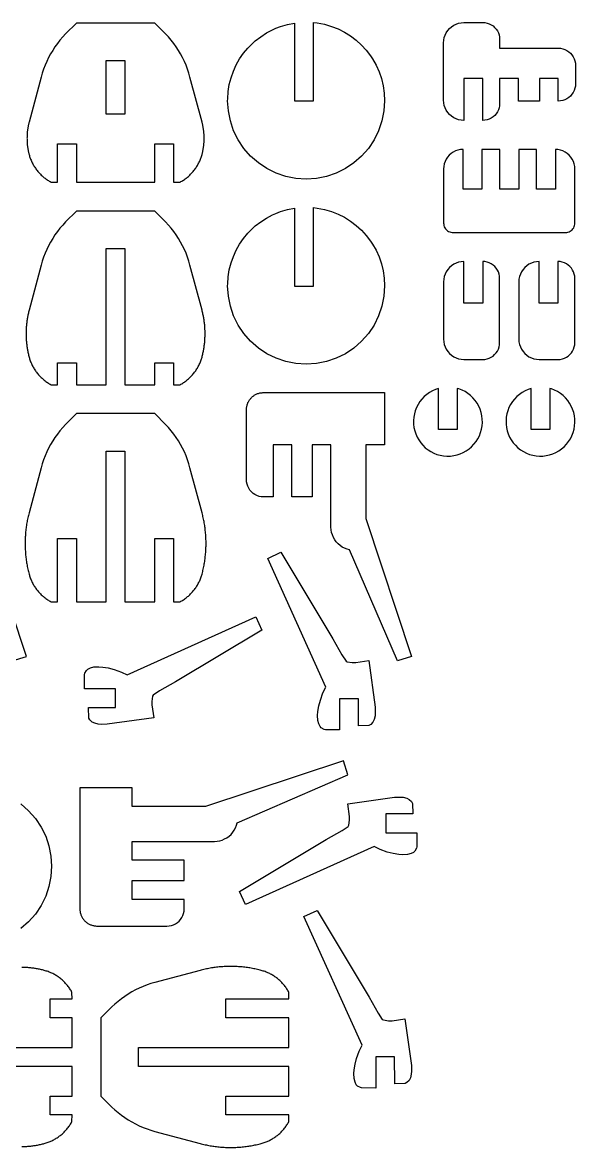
# Model space of a CAD drawing. Header units: millimetres. Extents: x -913 to 55, y -4 to 461.
# Drawn here: x -431.7 to -328.9, y 252.3 to 461.3 of the extents above; entities that cross this region are included whole.
import ezdxf

# ---------------------------------------------------------------- set-up
doc = ezdxf.new("R2010")
doc.units = ezdxf.units.MM
doc.header["$MEASUREMENT"] = 0
doc.layers.add('Inner_Cut', color=10, linetype='Continuous')

msp = doc.modelspace()

# ---------------------------------------------------------------- linework, layer by layer
for points in [[(-407.17, 431.67), (-407.17, 438.78), (-403.67, 438.78), (-403.67, 431.67), (-402.45, 431.67), (-402.29, 431.76), (-402.13, 431.85), (-401.97, 431.95), (-401.81, 432.05), (-401.65, 432.16), (-401.5, 432.26), (-401.35, 432.38), (-401.2, 432.49), (-401.06, 432.61), (-400.91, 432.73), (-400.77, 432.86), (-400.64, 432.98), (-400.5, 433.12), (-400.37, 433.25), (-400.24, 433.39), (-400.12, 433.53), (-400, 433.67), (-399.88, 433.81), (-399.76, 433.96), (-399.65, 434.11), (-399.54, 434.27), (-399.44, 434.42), (-399.34, 434.58), (-399.24, 434.74), (-399.15, 434.9), (-399.06, 435.07), (-398.97, 435.24), (-398.89, 435.4), (-398.81, 435.57), (-398.74, 435.75), (-398.66, 435.92), (-398.6, 436.1), (-398.54, 436.27), (-398.48, 436.45), (-398.42, 436.63), (-398.37, 436.81), (-398.34, 436.93), (-398.31, 437.06), (-398.28, 437.18), (-398.25, 437.3), (-398.23, 437.43), (-398.2, 437.55), (-398.18, 437.67), (-398.15, 437.8), (-398.13, 437.92), (-398.11, 438.05), (-398.09, 438.17), (-398.08, 438.3), (-398.06, 438.42), (-398.05, 438.55), (-398.03, 438.67), (-398.02, 438.8), (-398.01, 438.92), (-398, 439.05), (-398, 439.18), (-397.99, 439.3), (-397.99, 439.43), (-397.98, 439.56), (-397.98, 439.68), (-397.98, 439.81), (-397.98, 439.93), (-397.98, 440.06), (-397.99, 440.19), (-397.99, 440.31), (-398, 440.44), (-398, 440.57), (-398.01, 440.69), (-398.02, 440.82), (-398.03, 440.94), (-398.05, 441.07), (-398.06, 441.19), (-398.08, 441.32), (-398.09, 441.45), (-398.11, 441.57), (-398.13, 441.69), (-398.15, 441.82), (-398.18, 441.94), (-398.2, 442.07), (-398.23, 442.19), (-398.25, 442.32), (-398.28, 442.44), (-398.31, 442.56), (-398.34, 442.68), (-398.37, 442.81), (-400.61, 451.18), (-400.82, 451.93), (-401.07, 452.67), (-401.35, 453.39), (-401.66, 454.1), (-402, 454.8), (-402.36, 455.49), (-402.76, 456.15), (-403.19, 456.81), (-403.64, 457.44), (-404.12, 458.05), (-404.62, 458.64), (-405.15, 459.21), (-407.17, 461.23), (-421.73, 461.23), (-423.74, 459.21), (-424.27, 458.64), (-424.78, 458.05), (-425.26, 457.44), (-425.71, 456.81), (-426.13, 456.15), (-426.53, 455.49), (-426.9, 454.8), (-427.24, 454.1), (-427.55, 453.39), (-427.83, 452.67), (-428.07, 451.93), (-428.29, 451.18), (-430.52, 442.81), (-430.55, 442.68), (-430.59, 442.56), (-430.61, 442.44), (-430.64, 442.32), (-430.67, 442.19), (-430.69, 442.07), (-430.72, 441.94), (-430.74, 441.82), (-430.76, 441.69), (-430.78, 441.57), (-430.8, 441.45), (-430.82, 441.32), (-430.83, 441.19), (-430.85, 441.07), (-430.86, 440.94), (-430.87, 440.82), (-430.88, 440.69), (-430.89, 440.57), (-430.9, 440.44), (-430.9, 440.31), (-430.91, 440.19), (-430.91, 440.06), (-430.91, 439.93), (-430.92, 439.81), (-430.91, 439.68), (-430.91, 439.56), (-430.91, 439.43), (-430.9, 439.3), (-430.9, 439.18), (-430.89, 439.05), (-430.88, 438.92), (-430.87, 438.8), (-430.86, 438.67), (-430.85, 438.55), (-430.83, 438.42), (-430.82, 438.3), (-430.8, 438.17), (-430.78, 438.05), (-430.76, 437.92), (-430.74, 437.8), (-430.72, 437.67), (-430.69, 437.55), (-430.67, 437.43), (-430.64, 437.3), (-430.61, 437.18), (-430.59, 437.06), (-430.55, 436.93), (-430.52, 436.81), (-430.47, 436.63), (-430.42, 436.45), (-430.36, 436.27), (-430.3, 436.1), (-430.23, 435.92), (-430.16, 435.75), (-430.08, 435.57), (-430.01, 435.4), (-429.92, 435.24), (-429.84, 435.07), (-429.75, 434.9), (-429.65, 434.74), (-429.56, 434.58), (-429.46, 434.42), (-429.35, 434.27), (-429.24, 434.11), (-429.13, 433.96), (-429.02, 433.81), (-428.9, 433.67), (-428.78, 433.53), (-428.65, 433.39), (-428.52, 433.25), (-428.39, 433.12), (-428.26, 432.98), (-428.12, 432.86), (-427.98, 432.73), (-427.84, 432.61), (-427.69, 432.49), (-427.55, 432.38), (-427.39, 432.26), (-427.24, 432.16), (-427.09, 432.05), (-426.93, 431.95), (-426.77, 431.85), (-426.61, 431.76), (-426.44, 431.67), (-425.23, 431.67), (-425.23, 438.78), (-421.73, 438.78), (-421.73, 431.67)], [(-381.2, 461.23), (-381.2, 446.74), (-377.65, 446.74), (-377.65, 461.32), (-376.96, 461.24), (-375.61, 460.99), (-374.31, 460.61), (-373.06, 460.12), (-371.87, 459.52), (-370.75, 458.82), (-369.7, 458.02), (-368.72, 457.13), (-367.83, 456.16), (-367.03, 455.11), (-366.66, 454.55), (-366.01, 453.4), (-365.46, 452.18), (-365.02, 450.9), (-364.7, 449.58), (-364.5, 448.21), (-364.43, 446.8), (-364.56, 444.9), (-364.93, 443.03), (-365.54, 441.22), (-366.39, 439.51), (-367.45, 437.92), (-368.71, 436.49), (-370.14, 435.23), (-371.73, 434.17), (-373.44, 433.33), (-375.24, 432.71), (-377.12, 432.34), (-379.02, 432.22), (-380.92, 432.34), (-382.8, 432.71), (-384.6, 433.33), (-386.31, 434.17), (-387.9, 435.23), (-389.33, 436.49), (-390.59, 437.92), (-391.65, 439.51), (-392.5, 441.22), (-393.11, 443.03), (-393.48, 444.9), (-393.61, 446.8), (-393.6, 447.14), (-393.51, 448.48), (-393.3, 449.79), (-392.98, 451.06), (-392.54, 452.28), (-392.01, 453.45), (-391.38, 454.56), (-390.65, 455.6), (-389.84, 456.58), (-388.95, 457.49), (-388.47, 457.91), (-387.47, 458.69), (-386.4, 459.39), (-385.26, 459.99), (-384.67, 460.25), (-383.76, 460.6), (-382.5, 460.97)], [(-343.28, 445.07), (-343.46, 444.7), (-343.69, 444.36), (-343.96, 444.05), (-344.27, 443.77), (-344.62, 443.55), (-344.99, 443.36), (-345.38, 443.23), (-345.78, 443.15), (-346.19, 443.12), (-346.19, 450.9), (-349.69, 450.9), (-349.69, 443.12), (-350.18, 443.16), (-350.67, 443.25), (-351.14, 443.41), (-351.58, 443.63), (-351.99, 443.9), (-352.36, 444.23), (-352.69, 444.6), (-352.96, 445.01), (-353.18, 445.46), (-353.34, 445.92), (-353.44, 446.41), (-353.47, 446.9), (-353.47, 457.53), (-353.44, 458.03), (-353.34, 458.51), (-353.18, 458.98), (-352.96, 459.42), (-352.69, 459.84), (-352.36, 460.21), (-351.99, 460.54), (-351.58, 460.81), (-351.14, 461.03), (-350.67, 461.19), (-350.18, 461.29), (-349.69, 461.32), (-346.18, 461.32), (-345.77, 461.3), (-345.37, 461.22), (-344.98, 461.09), (-344.62, 460.91), (-344.27, 460.68), (-343.97, 460.41), (-343.7, 460.1), (-343.47, 459.76), (-343.28, 459.39), (-343.15, 459.01), (-343.07, 458.6), (-343.04, 458.19), (-343.04, 456.53), (-332.14, 456.55), (-331.73, 456.53), (-331.31, 456.45), (-330.92, 456.31), (-330.54, 456.13), (-330.19, 455.9), (-329.88, 455.62), (-329.6, 455.31), (-329.37, 454.96), (-329.19, 454.58), (-329.05, 454.19), (-328.97, 453.78), (-328.94, 453.36), (-328.94, 449.93), (-328.97, 449.51), (-329.05, 449.1), (-329.18, 448.7), (-329.37, 448.32), (-329.6, 447.98), (-329.88, 447.66), (-330.19, 447.38), (-330.54, 447.15), (-330.92, 446.97), (-331.31, 446.83), (-331.72, 446.75), (-332.14, 446.72), (-332.14, 450.9), (-335.64, 450.9), (-335.64, 446.72), (-339.54, 446.72), (-339.54, 450.9), (-343.04, 450.9), (-343.04, 446.27), (-343.07, 445.86), (-343.15, 445.46)], [(-330.56, 422.31), (-330.34, 422.36), (-330.12, 422.44), (-329.92, 422.54), (-329.73, 422.67), (-329.56, 422.83), (-329.41, 423), (-329.28, 423.19), (-329.18, 423.4), (-329.11, 423.62), (-329.07, 423.84), (-329.05, 424.07), (-329.05, 434.12), (-329.08, 434.59), (-329.18, 435.06), (-329.33, 435.51), (-329.54, 435.93), (-329.8, 436.32), (-330.11, 436.68), (-330.47, 436.99), (-330.86, 437.25), (-331.29, 437.46), (-331.73, 437.62), (-332.2, 437.71), (-332.67, 437.74), (-332.67, 430.33), (-336.17, 430.33), (-336.17, 437.74), (-339.5, 437.74), (-339.5, 430.33), (-343, 430.33), (-343, 437.74), (-346.35, 437.74), (-346.35, 430.33), (-349.85, 430.33), (-349.85, 437.74), (-350.32, 437.71), (-350.79, 437.62), (-351.24, 437.46), (-351.66, 437.25), (-352.05, 436.99), (-352.41, 436.68), (-352.72, 436.32), (-352.98, 435.93), (-353.19, 435.51), (-353.34, 435.06), (-353.44, 434.59), (-353.47, 434.12), (-353.47, 424.07), (-353.45, 423.83), (-353.4, 423.6), (-353.33, 423.38), (-353.22, 423.16), (-353.09, 422.97), (-352.93, 422.79), (-352.75, 422.64), (-352.55, 422.51), (-352.33, 422.41), (-352.11, 422.34), (-351.87, 422.3), (-351.63, 422.29)], [(-369.7, 423.63), (-368.72, 422.74), (-367.83, 421.76), (-367.03, 420.71), (-366.66, 420.16), (-366.01, 419), (-365.46, 417.78), (-365.02, 416.51), (-364.7, 415.18), (-364.5, 413.82), (-364.43, 412.41), (-364.56, 410.5), (-364.93, 408.63), (-365.54, 406.83), (-366.39, 405.11), (-367.45, 403.53), (-368.71, 402.09), (-370.14, 400.84), (-371.73, 399.78), (-373.44, 398.93), (-375.24, 398.32), (-377.12, 397.95), (-379.02, 397.82), (-380.92, 397.95), (-382.8, 398.32), (-384.6, 398.93), (-386.31, 399.78), (-387.9, 400.84), (-389.33, 402.09), (-390.59, 403.53), (-391.65, 405.11), (-392.5, 406.83), (-393.11, 408.63), (-393.48, 410.5), (-393.61, 412.41), (-393.6, 412.75), (-393.51, 414.09), (-393.3, 415.4), (-392.98, 416.66), (-392.54, 417.88), (-392.01, 419.05), (-391.38, 420.16), (-390.65, 421.21), (-389.84, 422.19), (-388.95, 423.09), (-388.47, 423.52), (-387.47, 424.3), (-386.4, 425), (-385.26, 425.6), (-384.67, 425.86), (-383.76, 426.21), (-382.5, 426.57), (-381.2, 426.83), (-381.2, 412.34), (-377.65, 412.34), (-377.65, 426.93), (-376.96, 426.85), (-375.61, 426.59), (-374.31, 426.22), (-373.06, 425.73), (-371.87, 425.13), (-370.75, 424.42)], [(-429.92, 397.6), (-429.84, 397.43), (-429.75, 397.27), (-429.65, 397.11), (-429.56, 396.95), (-429.46, 396.79), (-429.35, 396.63), (-429.24, 396.48), (-429.13, 396.33), (-429.02, 396.18), (-428.9, 396.03), (-428.78, 395.89), (-428.65, 395.75), (-428.52, 395.61), (-428.39, 395.48), (-428.26, 395.35), (-428.12, 395.22), (-427.98, 395.1), (-427.84, 394.97), (-427.69, 394.86), (-427.55, 394.74), (-427.39, 394.63), (-427.24, 394.52), (-427.09, 394.42), (-426.93, 394.31), (-426.77, 394.22), (-426.61, 394.12), (-426.44, 394.03), (-425.23, 394.03), (-425.23, 398.07), (-421.73, 398.07), (-421.73, 394.03), (-416.2, 394.03), (-416.2, 419.32), (-412.7, 419.32), (-412.7, 394.03), (-407.17, 394.03), (-407.17, 398.07), (-403.67, 398.07), (-403.67, 394.03), (-402.45, 394.03), (-402.29, 394.12), (-402.13, 394.22), (-401.97, 394.31), (-401.81, 394.42), (-401.65, 394.52), (-401.5, 394.63), (-401.35, 394.74), (-401.2, 394.86), (-401.06, 394.97), (-400.91, 395.1), (-400.77, 395.22), (-400.64, 395.35), (-400.5, 395.48), (-400.37, 395.61), (-400.24, 395.75), (-400.12, 395.89), (-400, 396.03), (-399.88, 396.18), (-399.76, 396.33), (-399.65, 396.48), (-399.54, 396.63), (-399.44, 396.79), (-399.34, 396.95), (-399.24, 397.11), (-399.15, 397.27), (-399.06, 397.43), (-398.97, 397.6), (-398.89, 397.77), (-398.81, 397.94), (-398.74, 398.11), (-398.66, 398.28), (-398.6, 398.46), (-398.54, 398.64), (-398.48, 398.81), (-398.42, 398.99), (-398.37, 399.17), (-398.33, 399.35), (-398.28, 399.53), (-398.24, 399.71), (-398.2, 399.89), (-398.16, 400.07), (-398.12, 400.24), (-398.09, 400.42), (-398.06, 400.6), (-398.03, 400.78), (-398, 400.97), (-397.97, 401.15), (-397.95, 401.33), (-397.92, 401.51), (-397.9, 401.69), (-397.88, 401.87), (-397.87, 402.06), (-397.85, 402.24), (-397.84, 402.42), (-397.83, 402.6), (-397.82, 402.79), (-397.81, 402.97), (-397.81, 403.15), (-397.8, 403.34), (-397.8, 403.52), (-397.8, 403.7), (-397.81, 403.88), (-397.81, 404.07), (-397.82, 404.25), (-397.83, 404.43), (-397.84, 404.62), (-397.85, 404.8), (-397.87, 404.98), (-397.88, 405.16), (-397.9, 405.35), (-397.92, 405.53), (-397.95, 405.71), (-397.97, 405.89), (-398, 406.07), (-398.03, 406.25), (-398.06, 406.43), (-398.09, 406.61), (-398.12, 406.79), (-398.16, 406.97), (-398.2, 407.15), (-398.24, 407.33), (-398.28, 407.51), (-398.33, 407.69), (-398.37, 407.86), (-400.61, 416.24), (-400.82, 416.99), (-401.07, 417.72), (-401.35, 418.45), (-401.66, 419.16), (-402, 419.86), (-402.36, 420.54), (-402.76, 421.21), (-403.19, 421.86), (-403.64, 422.49), (-404.12, 423.11), (-404.62, 423.7), (-405.15, 424.27), (-407.17, 426.28), (-421.73, 426.28), (-423.74, 424.27), (-424.27, 423.7), (-424.78, 423.11), (-425.26, 422.49), (-425.71, 421.86), (-426.13, 421.21), (-426.53, 420.54), (-426.9, 419.86), (-427.24, 419.16), (-427.55, 418.45), (-427.83, 417.72), (-428.07, 416.99), (-428.29, 416.24), (-430.52, 407.86), (-430.57, 407.69), (-430.61, 407.51), (-430.66, 407.33), (-430.7, 407.15), (-430.73, 406.97), (-430.77, 406.79), (-430.81, 406.61), (-430.84, 406.43), (-430.87, 406.25), (-430.9, 406.07), (-430.92, 405.89), (-430.95, 405.71), (-430.97, 405.53), (-430.99, 405.35), (-431.01, 405.16), (-431.03, 404.98), (-431.04, 404.8), (-431.06, 404.62), (-431.07, 404.43), (-431.08, 404.25), (-431.08, 404.07), (-431.09, 403.88), (-431.09, 403.7), (-431.09, 403.52), (-431.09, 403.34), (-431.09, 403.15), (-431.08, 402.97), (-431.08, 402.79), (-431.07, 402.6), (-431.06, 402.42), (-431.04, 402.24), (-431.03, 402.06), (-431.01, 401.87), (-430.99, 401.69), (-430.97, 401.51), (-430.95, 401.33), (-430.92, 401.15), (-430.9, 400.97), (-430.87, 400.78), (-430.84, 400.6), (-430.81, 400.42), (-430.77, 400.24), (-430.73, 400.07), (-430.7, 399.89), (-430.66, 399.71), (-430.61, 399.53), (-430.57, 399.35), (-430.52, 399.17), (-430.47, 398.99), (-430.42, 398.81), (-430.36, 398.64), (-430.3, 398.46), (-430.23, 398.28), (-430.16, 398.11), (-430.08, 397.94), (-430.01, 397.77)], [(-349.69, 416.92), (-350.18, 416.88), (-350.67, 416.79), (-351.14, 416.63), (-351.58, 416.41), (-351.99, 416.14), (-352.36, 415.81), (-352.69, 415.44), (-352.96, 415.03), (-353.18, 414.58), (-353.34, 414.12), (-353.44, 413.63), (-353.47, 413.14), (-353.47, 402.51), (-353.44, 402.01), (-353.34, 401.53), (-353.18, 401.06), (-352.96, 400.62), (-352.69, 400.2), (-352.36, 399.83), (-351.99, 399.5), (-351.58, 399.23), (-351.14, 399.01), (-350.67, 398.85), (-350.18, 398.75), (-349.69, 398.72), (-346.18, 398.72), (-345.77, 398.74), (-345.37, 398.82), (-344.98, 398.95), (-344.62, 399.14), (-344.27, 399.36), (-343.97, 399.63), (-343.7, 399.94), (-343.47, 400.28), (-343.28, 400.65), (-343.15, 401.04), (-343.07, 401.44), (-343.04, 401.85), (-343.04, 413.77), (-343.07, 414.18), (-343.15, 414.58), (-343.28, 414.97), (-343.46, 415.34), (-343.69, 415.69), (-343.96, 415.99), (-344.27, 416.27), (-344.62, 416.5), (-344.99, 416.68), (-345.38, 416.81), (-345.78, 416.89), (-346.19, 416.92), (-346.19, 409.15), (-349.69, 409.15)], [(-331.79, 416.89), (-332.2, 416.92), (-332.2, 409.15), (-335.7, 409.15), (-335.7, 416.92), (-336.19, 416.88), (-336.68, 416.79), (-337.15, 416.63), (-337.59, 416.41), (-338, 416.14), (-338.37, 415.81), (-338.7, 415.44), (-338.97, 415.03), (-339.19, 414.58), (-339.35, 414.12), (-339.45, 413.63), (-339.48, 413.14), (-339.48, 402.51), (-339.45, 402.01), (-339.35, 401.53), (-339.19, 401.06), (-338.97, 400.62), (-338.7, 400.2), (-338.37, 399.83), (-338, 399.5), (-337.59, 399.23), (-337.15, 399.01), (-336.68, 398.85), (-336.19, 398.75), (-335.7, 398.72), (-332.19, 398.72), (-331.79, 398.74), (-331.38, 398.82), (-330.99, 398.95), (-330.63, 399.14), (-330.29, 399.36), (-329.98, 399.63), (-329.71, 399.94), (-329.48, 400.28), (-329.3, 400.65), (-329.16, 401.04), (-329.08, 401.44), (-329.05, 401.85), (-329.05, 413.77), (-329.08, 414.18), (-329.16, 414.58), (-329.29, 414.97), (-329.47, 415.34), (-329.7, 415.69), (-329.97, 415.99), (-330.28, 416.27), (-330.63, 416.5), (-331, 416.68), (-331.39, 416.81)], [(-356.07, 392.6), (-356.58, 392.24), (-357.06, 391.83), (-357.5, 391.37), (-357.88, 390.88), (-358.22, 390.35), (-358.51, 389.79), (-358.73, 389.2), (-358.9, 388.6), (-359.01, 387.98), (-359.06, 387.35), (-359.05, 386.72), (-358.97, 386.1), (-358.84, 385.48), (-358.64, 384.88), (-358.39, 384.31), (-358.08, 383.76), (-357.72, 383.25), (-357.31, 382.77), (-356.86, 382.33), (-356.36, 381.94), (-355.83, 381.61), (-355.27, 381.32), (-354.69, 381.09), (-354.08, 380.92), (-353.46, 380.81), (-352.84, 380.77), (-352.21, 380.78), (-351.58, 380.85), (-350.97, 380.99), (-350.37, 381.18), (-349.8, 381.44), (-349.25, 381.75), (-348.73, 382.11), (-348.25, 382.51), (-347.82, 382.97), (-347.43, 383.46), (-347.09, 383.99), (-346.81, 384.55), (-346.58, 385.14), (-346.41, 385.75), (-346.3, 386.36), (-346.25, 386.99), (-346.27, 387.62), (-346.34, 388.24), (-346.48, 388.86), (-346.67, 389.46), (-346.92, 390.03), (-347.23, 390.58), (-347.59, 391.1), (-348, 391.57), (-348.46, 392.01), (-348.95, 392.4), (-349.48, 392.74), (-350.04, 393.02), (-350.63, 393.25), (-350.91, 393.33), (-350.91, 385.68), (-354.41, 385.68), (-354.41, 393.33), (-354.94, 393.16), (-355.52, 392.9)], [(-337.74, 393.16), (-338.32, 392.9), (-338.87, 392.6), (-339.38, 392.24), (-339.86, 391.83), (-340.3, 391.37), (-340.68, 390.88), (-341.02, 390.35), (-341.31, 389.79), (-341.54, 389.2), (-341.71, 388.6), (-341.82, 387.98), (-341.86, 387.35), (-341.85, 386.72), (-341.78, 386.1), (-341.64, 385.48), (-341.44, 384.88), (-341.19, 384.31), (-340.88, 383.76), (-340.52, 383.25), (-340.11, 382.77), (-339.66, 382.33), (-339.17, 381.94), (-338.64, 381.61), (-338.07, 381.32), (-337.49, 381.09), (-336.88, 380.92), (-336.26, 380.81), (-335.64, 380.77), (-335.01, 380.78), (-334.38, 380.85), (-333.77, 380.99), (-333.17, 381.18), (-332.6, 381.44), (-332.05, 381.75), (-331.53, 382.11), (-331.06, 382.51), (-330.62, 382.97), (-330.23, 383.46), (-329.89, 383.99), (-329.61, 384.55), (-329.38, 385.14), (-329.21, 385.75), (-329.1, 386.36), (-329.05, 386.99), (-329.07, 387.62), (-329.14, 388.24), (-329.28, 388.86), (-329.47, 389.46), (-329.73, 390.03), (-330.03, 390.58), (-330.39, 391.1), (-330.8, 391.57), (-331.26, 392.01), (-331.75, 392.4), (-332.28, 392.74), (-332.84, 393.02), (-333.43, 393.25), (-333.71, 393.33), (-333.71, 385.68), (-337.21, 385.68), (-337.21, 393.33)], [(-362.06, 342.75), (-370.93, 363.33), (-371.4, 363.45), (-371.86, 363.63), (-372.3, 363.86), (-372.71, 364.14), (-373.08, 364.46), (-373.42, 364.82), (-373.71, 365.22), (-373.95, 365.65), (-374.14, 366.11), (-374.28, 366.58), (-374.37, 367.07), (-374.4, 367.56), (-374.4, 382.87), (-377.9, 382.87), (-377.9, 373.18), (-381.66, 373.18), (-381.66, 382.87), (-385.16, 382.87), (-385.16, 373.18), (-386.94, 373.18), (-387.36, 373.2), (-387.77, 373.29), (-388.16, 373.42), (-388.54, 373.61), (-388.88, 373.84), (-389.2, 374.12), (-389.47, 374.44), (-389.7, 374.78), (-389.88, 375.16), (-390.01, 375.56), (-390.09, 375.97), (-390.12, 376.39), (-390.12, 389.36), (-390.11, 389.5), (-390.11, 389.64), (-390.09, 389.78), (-390.07, 389.92), (-390.04, 390.05), (-390.01, 390.19), (-389.97, 390.32), (-389.93, 390.46), (-389.88, 390.59), (-389.83, 390.71), (-389.76, 390.84), (-389.7, 390.96), (-389.63, 391.08), (-389.55, 391.2), (-389.47, 391.31), (-389.38, 391.42), (-389.29, 391.52), (-389.19, 391.62), (-389.09, 391.72), (-388.99, 391.81), (-388.88, 391.9), (-388.77, 391.98), (-388.65, 392.06), (-388.53, 392.13), (-388.41, 392.2), (-388.29, 392.26), (-388.16, 392.32), (-388.03, 392.37), (-387.9, 392.41), (-387.76, 392.45), (-387.63, 392.49), (-387.49, 392.51), (-387.36, 392.53), (-387.22, 392.55), (-387.08, 392.56), (-386.94, 392.56), (-364.43, 392.56), (-364.43, 382.88), (-367.93, 382.88), (-367.93, 369.2), (-359.42, 343.54)], [(-397.88, 361.19), (-397.85, 361.43), (-397.81, 361.67), (-397.78, 361.91), (-397.76, 362.14), (-397.73, 362.38), (-397.71, 362.62), (-397.69, 362.86), (-397.67, 363.1), (-397.66, 363.34), (-397.65, 363.58), (-397.64, 363.82), (-397.63, 364.06), (-397.63, 364.3), (-397.63, 364.54), (-397.63, 364.78), (-397.63, 365.02), (-397.64, 365.26), (-397.65, 365.5), (-397.66, 365.74), (-397.67, 365.97), (-397.69, 366.21), (-397.71, 366.45), (-397.73, 366.69), (-397.76, 366.93), (-397.78, 367.17), (-397.81, 367.41), (-397.85, 367.64), (-397.88, 367.88), (-397.92, 368.12), (-397.96, 368.35), (-398, 368.59), (-398.05, 368.83), (-398.09, 369.06), (-398.14, 369.29), (-398.2, 369.53), (-398.25, 369.76), (-398.31, 369.99), (-398.37, 370.23), (-400.61, 378.6), (-400.82, 379.35), (-401.07, 380.09), (-401.35, 380.81), (-401.66, 381.53), (-402, 382.22), (-402.36, 382.91), (-402.76, 383.58), (-403.19, 384.23), (-403.64, 384.86), (-404.12, 385.47), (-404.62, 386.06), (-405.15, 386.63), (-407.17, 388.65), (-421.73, 388.65), (-423.74, 386.63), (-424.27, 386.06), (-424.78, 385.47), (-425.26, 384.86), (-425.71, 384.23), (-426.13, 383.58), (-426.53, 382.91), (-426.9, 382.22), (-427.24, 381.53), (-427.55, 380.81), (-427.83, 380.09), (-428.07, 379.35), (-428.29, 378.6), (-430.52, 370.23), (-430.58, 369.99), (-430.64, 369.76), (-430.7, 369.53), (-430.75, 369.29), (-430.8, 369.06), (-430.85, 368.83), (-430.89, 368.59), (-430.94, 368.35), (-430.98, 368.12), (-431.01, 367.88), (-431.05, 367.64), (-431.08, 367.41), (-431.11, 367.17), (-431.14, 366.93), (-431.16, 366.69), (-431.18, 366.45), (-431.2, 366.21), (-431.22, 365.97), (-431.24, 365.74), (-431.25, 365.5), (-431.26, 365.26), (-431.26, 365.02), (-431.27, 364.78), (-431.27, 364.54), (-431.27, 364.3), (-431.26, 364.06), (-431.26, 363.82), (-431.25, 363.58), (-431.24, 363.34), (-431.22, 363.1), (-431.2, 362.86), (-431.18, 362.62), (-431.16, 362.38), (-431.14, 362.14), (-431.11, 361.91), (-431.08, 361.67), (-431.05, 361.43), (-431.01, 361.19), (-430.98, 360.96), (-430.94, 360.72), (-430.89, 360.48), (-430.85, 360.25), (-430.8, 360.01), (-430.75, 359.78), (-430.7, 359.54), (-430.64, 359.31), (-430.58, 359.08), (-430.52, 358.85), (-430.47, 358.67), (-430.42, 358.49), (-430.36, 358.31), (-430.3, 358.13), (-430.23, 357.96), (-430.16, 357.78), (-430.08, 357.61), (-430.01, 357.44), (-429.92, 357.27), (-429.84, 357.1), (-429.75, 356.94), (-429.65, 356.78), (-429.56, 356.62), (-429.46, 356.46), (-429.35, 356.3), (-429.24, 356.15), (-429.13, 356), (-429.02, 355.85), (-428.9, 355.71), (-428.78, 355.56), (-428.65, 355.42), (-428.52, 355.29), (-428.39, 355.15), (-428.26, 355.02), (-428.12, 354.89), (-427.98, 354.77), (-427.84, 354.65), (-427.69, 354.53), (-427.55, 354.41), (-427.39, 354.3), (-427.24, 354.19), (-427.09, 354.09), (-426.93, 353.99), (-426.77, 353.89), (-426.61, 353.8), (-426.44, 353.71), (-425.23, 353.7), (-425.23, 365.43), (-421.73, 365.43), (-421.73, 353.7), (-416.2, 353.7), (-416.2, 381.68), (-412.7, 381.68), (-412.7, 353.7), (-407.17, 353.7), (-407.17, 365.43), (-403.67, 365.43), (-403.67, 353.7), (-402.45, 353.71), (-402.29, 353.8), (-402.13, 353.89), (-401.97, 353.99), (-401.81, 354.09), (-401.65, 354.19), (-401.5, 354.3), (-401.35, 354.41), (-401.2, 354.53), (-401.06, 354.65), (-400.91, 354.77), (-400.77, 354.89), (-400.64, 355.02), (-400.5, 355.15), (-400.37, 355.29), (-400.24, 355.42), (-400.12, 355.56), (-400, 355.71), (-399.88, 355.85), (-399.76, 356), (-399.65, 356.15), (-399.54, 356.3), (-399.44, 356.46), (-399.34, 356.62), (-399.24, 356.78), (-399.15, 356.94), (-399.06, 357.1), (-398.97, 357.27), (-398.89, 357.44), (-398.81, 357.61), (-398.74, 357.78), (-398.66, 357.96), (-398.6, 358.13), (-398.54, 358.31), (-398.48, 358.49), (-398.42, 358.67), (-398.37, 358.85), (-398.31, 359.08), (-398.25, 359.31), (-398.2, 359.54), (-398.14, 359.78), (-398.09, 360.01), (-398.05, 360.25), (-398, 360.48), (-397.96, 360.72), (-397.92, 360.96)], [(-369.28, 330.68), (-369.3, 335.69), (-372.8, 335.68), (-372.79, 329.92), (-375.44, 329.92), (-375.68, 329.99), (-376.2, 330.29), (-376.44, 330.53), (-376.67, 331), (-376.83, 331.65), (-376.88, 332.59), (-376.82, 333.29), (-376.65, 334.34), (-376.37, 335.42), (-375.9, 336.76), (-375.36, 337.86), (-386.15, 361.77), (-383.7, 362.9), (-374.05, 346.8), (-372.37, 343.83), (-371.6, 342.68), (-371.39, 342.55), (-370.44, 342.42), (-369.79, 342.42), (-367.39, 342.78), (-366.2, 334.1), (-366.16, 333.04), (-366.2, 332.48), (-366.37, 331.8), (-366.61, 331.32), (-367.01, 330.92), (-367.34, 330.72)], [(-419.45, 334.03), (-414.44, 334.05), (-414.45, 337.55), (-420.21, 337.54), (-420.21, 340.19), (-420.14, 340.43), (-419.85, 340.95), (-419.6, 341.19), (-419.13, 341.42), (-418.48, 341.59), (-417.54, 341.63), (-416.84, 341.58), (-415.8, 341.4), (-414.71, 341.13), (-413.37, 340.65), (-412.27, 340.11), (-388.36, 350.9), (-387.23, 348.45), (-403.33, 338.8), (-406.3, 337.13), (-407.45, 336.36), (-407.58, 336.14), (-407.71, 335.2), (-407.71, 334.54), (-407.35, 332.14), (-416.03, 330.95), (-417.09, 330.91), (-417.65, 330.95), (-418.33, 331.13), (-418.81, 331.36), (-419.22, 331.76), (-419.41, 332.09)], [(-421.07, 319.14), (-421.07, 296.64), (-421.07, 296.5), (-421.06, 296.36), (-421.05, 296.22), (-421.03, 296.08), (-421, 295.95), (-420.97, 295.81), (-420.93, 295.68), (-420.88, 295.55), (-420.83, 295.42), (-420.77, 295.29), (-420.71, 295.17), (-420.64, 295.04), (-420.57, 294.92), (-420.49, 294.81), (-420.41, 294.7), (-420.32, 294.59), (-420.23, 294.48), (-420.14, 294.38), (-420.04, 294.29), (-419.93, 294.2), (-419.82, 294.11), (-419.71, 294.03), (-419.59, 293.95), (-419.47, 293.88), (-419.35, 293.81), (-419.23, 293.75), (-419.1, 293.7), (-418.97, 293.65), (-418.84, 293.6), (-418.7, 293.56), (-418.57, 293.53), (-418.43, 293.51), (-418.29, 293.49), (-418.15, 293.47), (-418.02, 293.46), (-417.88, 293.46), (-404.9, 293.46), (-404.48, 293.48), (-404.07, 293.56), (-403.67, 293.69), (-403.3, 293.88), (-402.95, 294.11), (-402.63, 294.38), (-402.35, 294.69), (-402.12, 295.04), (-401.93, 295.41), (-401.8, 295.81), (-401.72, 296.22), (-401.69, 296.64), (-401.69, 298.41), (-411.38, 298.41), (-411.38, 301.91), (-401.69, 301.91), (-401.69, 305.68), (-411.38, 305.68), (-411.38, 309.18), (-396.07, 309.18), (-395.58, 309.21), (-395.09, 309.29), (-394.62, 309.43), (-394.17, 309.63), (-393.74, 309.87), (-393.34, 310.16), (-392.97, 310.49), (-392.65, 310.87), (-392.37, 311.28), (-392.14, 311.71), (-391.96, 312.17), (-391.84, 312.65), (-371.26, 321.52), (-372.06, 324.16), (-397.71, 315.64), (-411.39, 315.64), (-411.39, 319.14)], [(-359.19, 314.3), (-364.21, 314.28), (-364.19, 310.78), (-358.43, 310.79), (-358.44, 308.14), (-358.5, 307.9), (-358.8, 307.37), (-359.04, 307.14), (-359.51, 306.91), (-360.17, 306.74), (-361.1, 306.7), (-361.8, 306.75), (-362.85, 306.93), (-363.93, 307.2), (-365.27, 307.68), (-366.38, 308.22), (-390.28, 297.43), (-391.41, 299.88), (-375.31, 309.53), (-372.34, 311.2), (-371.19, 311.97), (-371.06, 312.19), (-370.93, 313.13), (-370.94, 313.79), (-371.29, 316.19), (-362.62, 317.38), (-361.55, 317.41), (-360.99, 317.38), (-360.31, 317.2), (-359.84, 316.97), (-359.43, 316.57), (-359.24, 316.24)], [(-362.54, 264.12), (-362.56, 269.14), (-366.06, 269.13), (-366.05, 263.36), (-368.7, 263.37), (-368.94, 263.43), (-369.47, 263.73), (-369.7, 263.98), (-369.93, 264.45), (-370.1, 265.1), (-370.14, 266.04), (-370.09, 266.74), (-369.92, 267.78), (-369.64, 268.87), (-369.16, 270.2), (-368.63, 271.31), (-379.42, 295.21), (-376.96, 296.34), (-367.31, 280.25), (-365.64, 277.27), (-364.87, 276.12), (-364.66, 276), (-363.71, 275.86), (-363.05, 275.87), (-360.66, 276.23), (-359.46, 267.55), (-359.43, 266.49), (-359.47, 265.93), (-359.64, 265.24), (-359.87, 264.77), (-360.27, 264.36), (-360.6, 264.17)], [(-389.94, 252.53), (-389.7, 252.56), (-389.47, 252.6), (-389.23, 252.64), (-389, 252.68), (-388.76, 252.73), (-388.53, 252.78), (-388.29, 252.83), (-388.06, 252.88), (-387.82, 252.94), (-387.59, 252.99), (-387.36, 253.05), (-387.18, 253.1), (-387, 253.16), (-386.82, 253.22), (-386.64, 253.28), (-386.47, 253.35), (-386.29, 253.42), (-386.12, 253.49), (-385.95, 253.57), (-385.78, 253.65), (-385.62, 253.74), (-385.45, 253.83), (-385.29, 253.92), (-385.13, 254.02), (-384.97, 254.12), (-384.82, 254.23), (-384.66, 254.33), (-384.51, 254.45), (-384.36, 254.56), (-384.22, 254.68), (-384.07, 254.8), (-383.93, 254.93), (-383.8, 255.05), (-383.66, 255.18), (-383.53, 255.32), (-383.4, 255.46), (-383.28, 255.6), (-383.16, 255.74), (-383.04, 255.88), (-382.92, 256.03), (-382.81, 256.18), (-382.7, 256.34), (-382.6, 256.49), (-382.5, 256.65), (-382.4, 256.81), (-382.31, 256.97), (-382.22, 257.14), (-382.22, 258.35), (-393.95, 258.35), (-393.95, 261.85), (-382.22, 261.85), (-382.22, 267.38), (-410.2, 267.38), (-410.2, 270.88), (-382.22, 270.88), (-382.22, 276.41), (-393.95, 276.41), (-393.95, 279.91), (-382.22, 279.91), (-382.22, 281.12), (-382.31, 281.29), (-382.4, 281.45), (-382.5, 281.61), (-382.6, 281.77), (-382.7, 281.92), (-382.81, 282.08), (-382.92, 282.23), (-383.04, 282.38), (-383.16, 282.52), (-383.28, 282.66), (-383.4, 282.8), (-383.53, 282.94), (-383.66, 283.08), (-383.8, 283.21), (-383.93, 283.34), (-384.07, 283.46), (-384.22, 283.58), (-384.36, 283.7), (-384.51, 283.81), (-384.66, 283.93), (-384.82, 284.03), (-384.97, 284.14), (-385.13, 284.24), (-385.29, 284.34), (-385.45, 284.43), (-385.62, 284.52), (-385.78, 284.61), (-385.95, 284.69), (-386.12, 284.77), (-386.29, 284.84), (-386.47, 284.91), (-386.64, 284.98), (-386.82, 285.04), (-387, 285.1), (-387.18, 285.16), (-387.36, 285.21), (-387.59, 285.27), (-387.82, 285.32), (-388.06, 285.38), (-388.29, 285.43), (-388.53, 285.48), (-388.76, 285.53), (-389, 285.58), (-389.23, 285.62), (-389.47, 285.66), (-389.7, 285.7), (-389.94, 285.73), (-390.18, 285.76), (-390.42, 285.79), (-390.66, 285.82), (-390.89, 285.85), (-391.13, 285.87), (-391.37, 285.89), (-391.61, 285.9), (-391.85, 285.92), (-392.09, 285.93), (-392.33, 285.94), (-392.57, 285.95), (-392.81, 285.95), (-393.05, 285.95), (-393.29, 285.95), (-393.53, 285.95), (-393.77, 285.94), (-394.01, 285.93), (-394.25, 285.92), (-394.49, 285.9), (-394.73, 285.89), (-394.96, 285.87), (-395.2, 285.85), (-395.44, 285.82), (-395.68, 285.79), (-395.92, 285.76), (-396.16, 285.73), (-396.39, 285.7), (-396.63, 285.66), (-396.87, 285.62), (-397.1, 285.58), (-397.34, 285.53), (-397.57, 285.48), (-397.81, 285.43), (-398.04, 285.38), (-398.27, 285.32), (-398.51, 285.27), (-398.74, 285.21), (-407.12, 282.97), (-407.86, 282.76), (-408.6, 282.51), (-409.32, 282.23), (-410.04, 281.92), (-410.74, 281.58), (-411.42, 281.21), (-412.09, 280.82), (-412.74, 280.39), (-413.37, 279.94), (-413.98, 279.46), (-414.57, 278.96), (-415.14, 278.43), (-417.16, 276.41), (-417.16, 261.85), (-415.14, 259.83), (-414.57, 259.3), (-413.98, 258.8), (-413.37, 258.32), (-412.74, 257.87), (-412.09, 257.44), (-411.42, 257.05), (-410.74, 256.68), (-410.04, 256.34), (-409.32, 256.03), (-408.6, 255.75), (-407.86, 255.5), (-407.12, 255.29), (-398.74, 253.05), (-398.51, 252.99), (-398.27, 252.94), (-398.04, 252.88), (-397.81, 252.83), (-397.57, 252.78), (-397.34, 252.73), (-397.1, 252.68), (-396.87, 252.64), (-396.63, 252.6), (-396.39, 252.56), (-396.16, 252.53), (-395.92, 252.5), (-395.68, 252.47), (-395.44, 252.44), (-395.2, 252.41), (-394.96, 252.39), (-394.73, 252.37), (-394.49, 252.36), (-394.25, 252.34), (-394.01, 252.33), (-393.77, 252.32), (-393.53, 252.31), (-393.29, 252.31), (-393.05, 252.31), (-392.81, 252.31), (-392.57, 252.31), (-392.33, 252.32), (-392.09, 252.33), (-391.85, 252.34), (-391.61, 252.36), (-391.37, 252.37), (-391.13, 252.39), (-390.89, 252.41), (-390.66, 252.44), (-390.42, 252.47), (-390.18, 252.5)]]:
    msp.add_lwpolyline(points, close=True)
for points in [[(-433.68, 342.75), (-431.03, 343.54), (-439.55, 369.2)], [(-432.04, 316.13), (-430.61, 314.87), (-429.35, 313.44), (-428.29, 311.85), (-427.44, 310.14), (-426.83, 308.33), (-426.46, 306.46), (-426.33, 304.56), (-426.46, 302.65), (-426.83, 300.78), (-427.44, 298.98), (-428.29, 297.26), (-429.35, 295.68), (-430.61, 294.24), (-432.04, 292.99)], [(-447.83, 270.88), (-422.54, 270.88), (-422.54, 276.41), (-426.58, 276.41), (-426.58, 279.91), (-422.54, 279.91), (-422.55, 281.12), (-422.64, 281.29), (-422.73, 281.45), (-422.83, 281.61), (-422.93, 281.77), (-423.03, 281.92), (-423.14, 282.08), (-423.25, 282.23), (-423.37, 282.38), (-423.49, 282.52), (-423.61, 282.66), (-423.73, 282.8), (-423.86, 282.94), (-423.99, 283.08), (-424.13, 283.21), (-424.26, 283.34), (-424.4, 283.46), (-424.55, 283.58), (-424.69, 283.7), (-424.84, 283.81), (-424.99, 283.93), (-425.14, 284.03), (-425.3, 284.14), (-425.46, 284.24), (-425.62, 284.34), (-425.78, 284.43), (-425.95, 284.52), (-426.11, 284.61), (-426.28, 284.69), (-426.45, 284.77), (-426.62, 284.84), (-426.8, 284.91), (-426.97, 284.98), (-427.15, 285.04), (-427.33, 285.1), (-427.51, 285.16), (-427.69, 285.21), (-427.86, 285.25), (-428.04, 285.3), (-428.22, 285.34), (-428.4, 285.38), (-428.58, 285.42), (-428.76, 285.45), (-428.94, 285.49), (-429.12, 285.52), (-429.3, 285.55), (-429.48, 285.58), (-429.66, 285.61), (-429.84, 285.63), (-430.02, 285.65), (-430.2, 285.68), (-430.39, 285.69), (-430.57, 285.71), (-430.75, 285.73), (-430.93, 285.74), (-431.12, 285.75), (-431.3, 285.76), (-431.48, 285.77), (-431.66, 285.77), (-431.85, 285.77)], [(-431.85, 252.49), (-431.66, 252.49), (-431.48, 252.49), (-431.3, 252.5), (-431.12, 252.51), (-430.93, 252.52), (-430.75, 252.53), (-430.57, 252.55), (-430.39, 252.57), (-430.2, 252.58), (-430.02, 252.61), (-429.84, 252.63), (-429.66, 252.65), (-429.48, 252.68), (-429.3, 252.71), (-429.12, 252.74), (-428.94, 252.77), (-428.76, 252.81), (-428.58, 252.84), (-428.4, 252.88), (-428.22, 252.92), (-428.04, 252.96), (-427.86, 253.01), (-427.69, 253.05), (-427.51, 253.1), (-427.33, 253.16), (-427.15, 253.22), (-426.97, 253.28), (-426.8, 253.35), (-426.62, 253.42), (-426.45, 253.49), (-426.28, 253.57), (-426.11, 253.65), (-425.95, 253.74), (-425.78, 253.83), (-425.62, 253.92), (-425.46, 254.02), (-425.3, 254.12), (-425.14, 254.23), (-424.99, 254.33), (-424.84, 254.45), (-424.69, 254.56), (-424.55, 254.68), (-424.4, 254.8), (-424.26, 254.93), (-424.13, 255.05), (-423.99, 255.18), (-423.86, 255.32), (-423.73, 255.46), (-423.61, 255.6), (-423.49, 255.74), (-423.37, 255.88), (-423.25, 256.03), (-423.14, 256.18), (-423.03, 256.34), (-422.93, 256.49), (-422.83, 256.65), (-422.73, 256.81), (-422.64, 256.97), (-422.55, 257.14), (-422.54, 258.35), (-426.58, 258.35), (-426.58, 261.85), (-422.54, 261.85), (-422.54, 267.38), (-447.83, 267.38)]]:
    msp.add_lwpolyline(points)
at = {"layer": 'Inner_Cut'}
msp.add_lwpolyline([(-412.7, 444.31), (-416.2, 444.31), (-416.2, 454.26), (-412.7, 454.26)], close=True, dxfattribs=at)

doc.saveas('drawing.dxf')
